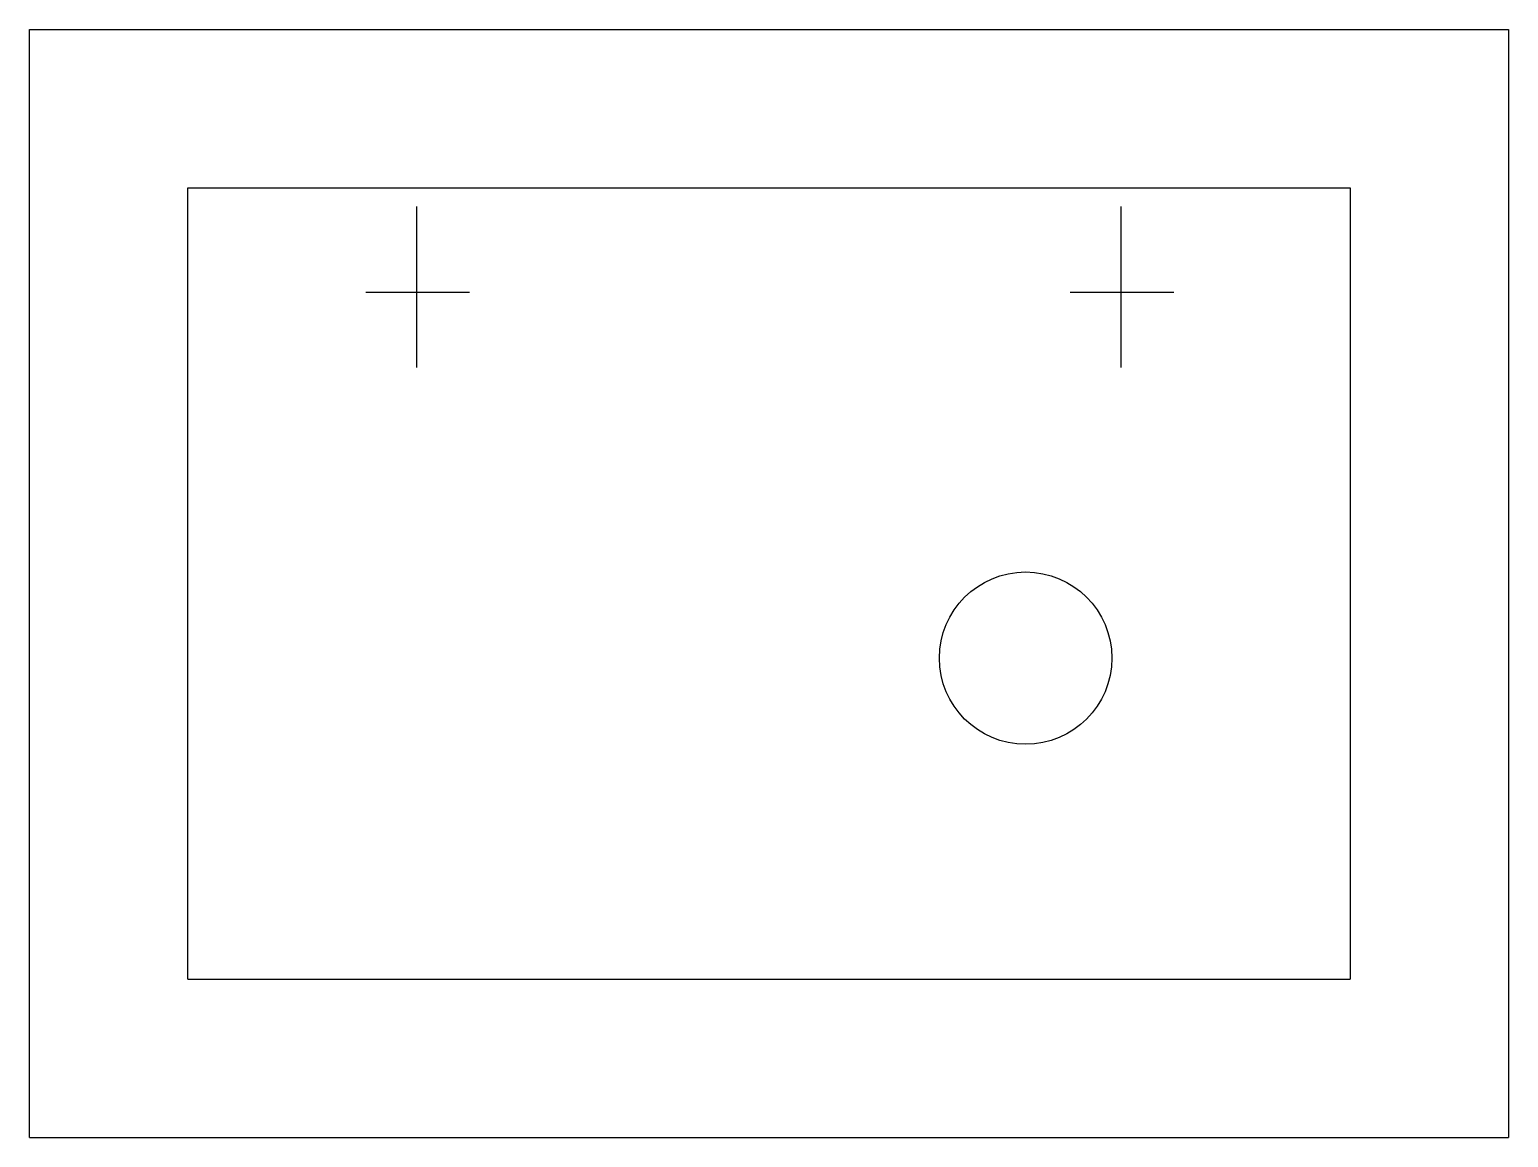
# Model space of a CAD drawing. Header units: metres. Extents: x 22555 to 23406, y -138819 to -138182.
import ezdxf

# ---------------------------------------------------------------- set-up
doc = ezdxf.new("R2010")
doc.units = ezdxf.units.M
doc.layers.add('DET1', color=1, linetype='Continuous')
doc.layers.add('R', color=3, linetype='Continuous')

msp = doc.modelspace()

# ---------------------------------------------------------------- linework, layer by layer
at = {"layer": 'DET1'}
for p, q in [((22777.83, -138375.86), (22777.83, -138283.27)), ((23182.87, -138375.86), (23182.87, -138283.27)), ((22748.45, -138332.48), (22808.16, -138332.48)), ((23153.49, -138332.48), (23213.2, -138332.48))]:
    msp.add_line(p, q, dxfattribs=at)
msp.add_circle((23127.89, -138543.04), 49.57, dxfattribs=at)
at = {"layer": 'R'}
for p, q in [((22555.17, -138181.52), (23405.52, -138181.52)), ((22555.17, -138818.7), (22555.17, -138181.52)), ((23405.52, -138181.52), (23405.52, -138818.7)), ((22646.2, -138272.54), (23314.5, -138272.54)), ((22646.2, -138727.67), (22646.2, -138272.54)), ((23314.5, -138272.54), (23314.5, -138727.67)), ((22646.2, -138727.67), (23314.5, -138727.67)), ((22555.17, -138818.7), (23405.52, -138818.7))]:
    msp.add_line(p, q, dxfattribs=at)

doc.saveas('drawing.dxf')
